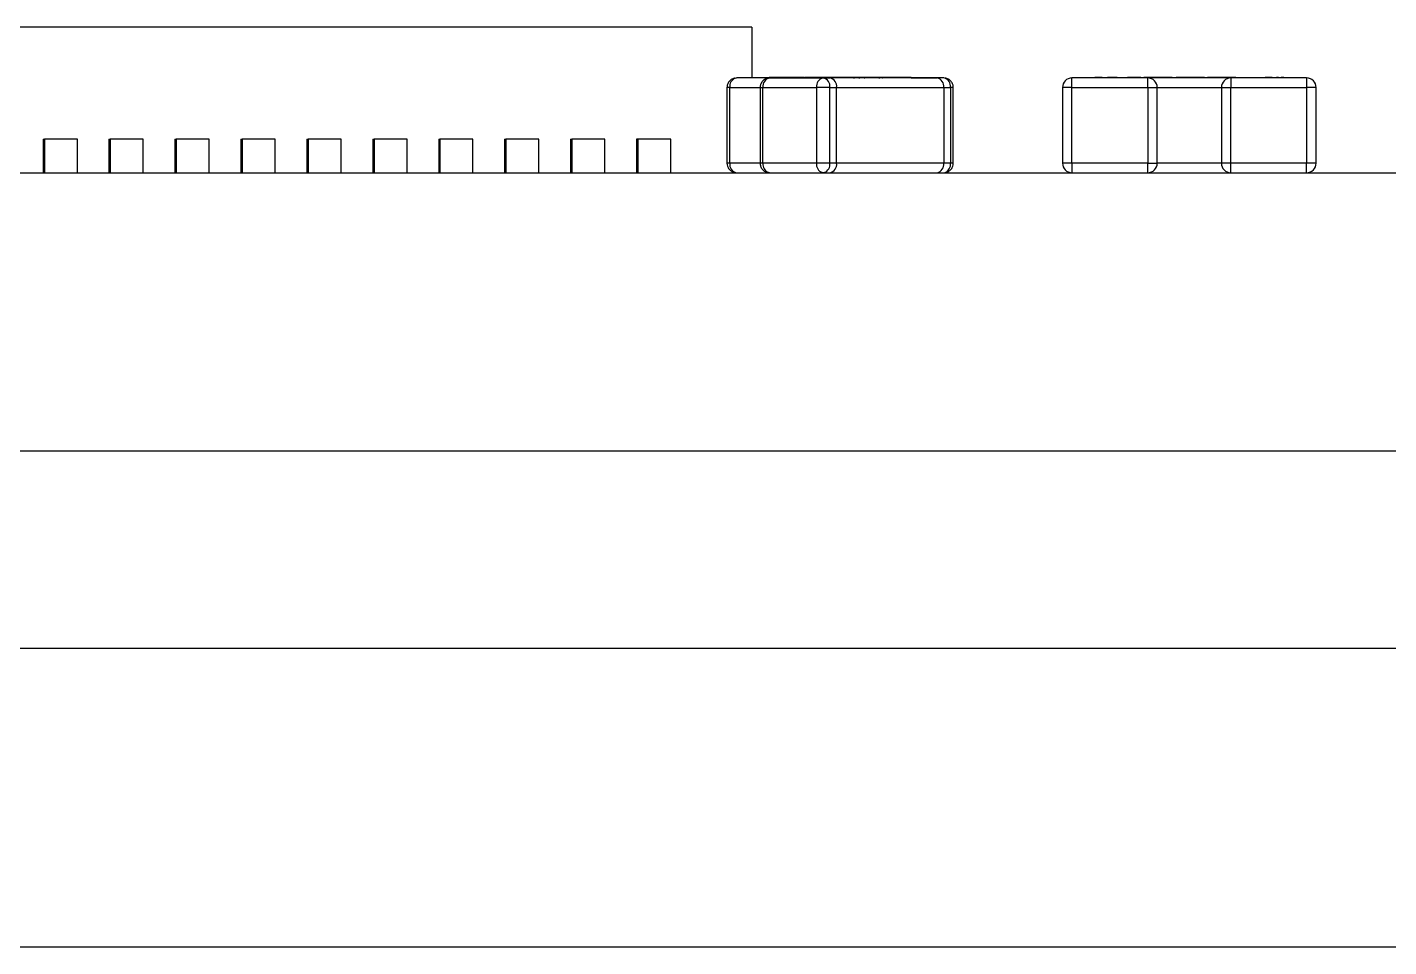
# Model space of a CAD drawing. Header units: millimetres. Extents: x 10 to 419, y 5 to 292.
# Drawn here: x 316.39 to 323.69, y 237.46 to 242.39 of the extents above; entities that cross this region are included whole.
import ezdxf

# ---------------------------------------------------------------- set-up
doc = ezdxf.new("R2010")
doc.units = ezdxf.units.MM

msp = doc.modelspace()

# ---------------------------------------------------------------- linework, layer by layer
at = {"color": 7, "linetype": 'Continuous', "lineweight": 25}
for p, q in [((320.2763, 242.3901), (315.3265, 242.3901)), ((320.2763, 242.3901), (320.2763, 242.1181)), ((320.1869, 242.1172), (320.1935, 242.1181)), ((320.4073, 242.1181), (320.1935, 242.1181)), ((320.3694, 242.1181), (320.3694, 242.1206)), ((320.3787, 242.1206), (320.3694, 242.1206)), ((320.6587, 242.1181), (320.3713, 242.1181)), ((320.3713, 242.1181), (320.4073, 242.1181)), ((320.3787, 242.1181), (320.3787, 242.1206)), ((320.4037, 242.1181), (320.4037, 242.1206)), ((320.4065, 242.1181), (320.4065, 242.1206)), ((320.4412, 242.1206), (320.4065, 242.1206)), ((320.4073, 242.1181), (320.6946, 242.1181)), ((320.6145, 242.1181), (320.4073, 242.1181)), ((320.441, 242.1206), (320.4414, 242.1206)), ((320.4414, 242.1206), (320.4414, 242.1181)), ((320.4492, 242.1206), (320.4414, 242.1206)), ((320.455, 242.1181), (320.455, 242.1206)), ((320.5236, 242.1206), (320.5259, 242.1206)), ((320.5388, 242.1206), (320.5278, 242.1206)), ((320.5369, 242.1181), (320.5369, 242.1206)), ((320.5597, 242.1181), (320.5597, 242.1206)), ((320.5706, 242.1206), (320.5842, 242.1206)), ((320.6319, 242.1206), (320.6109, 242.1206)), ((320.6109, 242.1181), (320.6109, 242.1206)), ((320.6145, 242.1206), (320.6155, 242.1206)), ((320.6159, 242.1181), (320.615, 242.1181)), ((320.6164, 242.1206), (320.6223, 242.1206)), ((320.6519, 242.1206), (320.6316, 242.1206)), ((320.6319, 242.1181), (320.6319, 242.1206)), ((320.6946, 242.1181), (320.6587, 242.1181)), ((320.678, 242.1206), (320.6983, 242.1206)), ((321.2694, 242.1181), (320.6946, 242.1181)), ((320.6981, 242.1206), (320.719, 242.1206)), ((320.7434, 242.1181), (320.7154, 242.1181)), ((320.7564, 242.1181), (320.7263, 242.1181)), ((320.7281, 242.1181), (320.7281, 242.1206)), ((320.7564, 242.1206), (320.7434, 242.1206)), ((320.7434, 242.1206), (320.753, 242.1206)), ((320.753, 242.1206), (320.8272, 242.1206)), ((320.7734, 242.1206), (320.7564, 242.1206)), ((320.7564, 242.1181), (320.7564, 242.1206)), ((320.7734, 242.1181), (320.7564, 242.1181)), ((320.7608, 242.1206), (320.8068, 242.1206)), ((320.7787, 242.1206), (320.7608, 242.1206)), ((320.7734, 242.1181), (320.7734, 242.1206)), ((320.8272, 242.1206), (320.7734, 242.1206)), ((320.8272, 242.1181), (320.7734, 242.1181)), ((320.8068, 242.1206), (320.7787, 242.1206)), ((320.8201, 242.1206), (320.8201, 242.1181)), ((320.8555, 242.1181), (320.8201, 242.1181)), ((320.8207, 242.1206), (320.8272, 242.1206)), ((320.8207, 242.1181), (320.8272, 242.1181)), ((320.8244, 242.1181), (320.8244, 242.1206)), ((320.8272, 242.1206), (320.8346, 242.1206)), ((320.8346, 242.1181), (320.8272, 242.1181)), ((320.8476, 242.1206), (320.855, 242.1206)), ((320.8754, 242.1206), (320.8476, 242.1206)), ((320.8476, 242.1181), (320.8476, 242.1206)), ((320.8754, 242.1181), (320.8476, 242.1181)), ((320.8504, 242.1206), (320.8542, 242.1206)), ((320.8729, 242.1181), (320.852, 242.1181)), ((320.8569, 242.1181), (320.856, 242.1181)), ((320.8754, 242.1181), (320.8754, 242.1206)), ((320.8782, 242.1206), (320.882, 242.1206)), ((320.8782, 242.1181), (320.882, 242.1181)), ((320.8929, 242.1206), (320.8819, 242.1206)), ((320.8824, 242.1181), (320.8824, 242.1206)), ((320.919, 242.1206), (320.9393, 242.1206)), ((320.9391, 242.1206), (320.96, 242.1206)), ((320.982, 242.1181), (320.9564, 242.1181)), ((320.9564, 242.1181), (320.9619, 242.1181)), ((320.9691, 242.1181), (320.9691, 242.1206)), ((320.9752, 242.1181), (320.977, 242.1181)), ((321.2694, 242.1181), (320.982, 242.1181)), ((321.0385, 242.1206), (321.0163, 242.1206)), ((321.0163, 242.1181), (321.0163, 242.1206)), ((321.0385, 242.1181), (321.0163, 242.1181)), ((321.1294, 242.1206), (321.0385, 242.1206)), ((321.0385, 242.1181), (321.0385, 242.1206)), ((321.1294, 242.1181), (321.0385, 242.1181)), ((321.0497, 242.1206), (321.0923, 242.1206)), ((321.0579, 242.1181), (321.0574, 242.1181)), ((321.0923, 242.1206), (321.0924, 242.1206)), ((321.0923, 242.1181), (321.0924, 242.1181)), ((321.0928, 242.1206), (321.0951, 242.1206)), ((321.1201, 242.1206), (321.1294, 242.1206)), ((321.1294, 242.1181), (321.1294, 242.1206)), ((321.1294, 242.1181), (321.2694, 242.1181)), ((321.3053, 242.1181), (321.2694, 242.1181)), ((321.9924, 242.0673), (321.9924, 242.1181)), ((322.3988, 242.1181), (321.9924, 242.1181)), ((322.1117, 242.1181), (322.1117, 242.1206)), ((322.1143, 242.1181), (322.1143, 242.1206)), ((322.1274, 242.1206), (322.1143, 242.1206)), ((322.1304, 242.1206), (322.1221, 242.1206)), ((322.1274, 242.1181), (322.1274, 242.1206)), ((322.1536, 242.1206), (322.1432, 242.1206)), ((322.1484, 242.1181), (322.1484, 242.1206)), ((322.186, 242.1206), (322.1825, 242.1206)), ((322.191, 242.1206), (322.186, 242.1206)), ((322.1882, 242.1206), (322.1882, 242.1181)), ((322.2156, 242.1206), (322.2084, 242.1206)), ((322.2274, 242.1206), (322.2169, 242.1206)), ((322.2354, 242.1181), (322.2354, 242.1206)), ((322.3003, 242.1206), (322.29, 242.1206)), ((322.3004, 242.1206), (322.29, 242.1206)), ((322.29, 242.1206), (322.3001, 242.1206)), ((322.29, 242.1206), (322.2999, 242.1206)), ((322.29, 242.1181), (322.29, 242.1206)), ((322.3003, 242.1181), (322.3003, 242.1206)), ((322.3618, 242.1181), (322.3618, 242.1206)), ((322.3775, 242.1181), (322.3775, 242.1206)), ((322.8445, 242.1181), (322.3988, 242.1181)), ((322.3988, 242.0673), (322.3988, 242.1181)), ((322.4824, 242.1206), (322.4064, 242.1206)), ((322.4064, 242.1206), (322.4734, 242.1206)), ((322.4064, 242.1181), (322.4064, 242.1206)), ((322.4824, 242.1181), (322.4064, 242.1181)), ((322.6083, 242.1181), (322.4064, 242.1181)), ((322.4427, 242.1206), (322.4824, 242.1206)), ((322.4536, 242.1181), (322.4536, 242.1206)), ((322.5113, 242.1206), (322.4719, 242.1206)), ((322.4719, 242.1206), (322.4824, 242.1206)), ((322.4719, 242.1181), (322.4719, 242.1206)), ((322.5113, 242.1181), (322.4719, 242.1181)), ((322.4734, 242.1206), (322.5113, 242.1206)), ((322.5113, 242.1181), (322.5113, 242.1206)), ((322.5296, 242.1181), (322.5296, 242.1206)), ((322.5506, 242.1181), (322.5506, 242.1206)), ((322.5689, 242.1181), (322.5689, 242.1206)), ((322.5794, 242.1206), (322.5689, 242.1206)), ((322.5689, 242.1181), (322.5689, 242.1206)), ((322.5689, 242.1206), (322.5689, 242.1206)), ((322.5794, 242.1181), (322.5794, 242.1206)), ((322.6412, 242.1181), (322.6412, 242.1206)), ((322.838, 242.1181), (322.6738, 242.1181)), ((322.7027, 242.1181), (322.7027, 242.1206)), ((322.7184, 242.1181), (322.7184, 242.1206)), ((322.742, 242.1181), (322.742, 242.1206)), ((322.8705, 242.1206), (322.742, 242.1206)), ((322.8445, 242.1181), (322.742, 242.1181)), ((322.7866, 242.1206), (322.8469, 242.1206)), ((322.8445, 242.1181), (322.8445, 242.0673)), ((323.2509, 242.1181), (322.8445, 242.1181)), ((322.8705, 242.1181), (322.8705, 242.1206)), ((322.9533, 242.1206), (322.9533, 242.1181)), ((323.0277, 242.1181), (323.0277, 242.1206)), ((323.0573, 242.1206), (323.0277, 242.1206)), ((323.0573, 242.1181), (323.0573, 242.1206)), ((323.0656, 242.1206), (323.0573, 242.1206)), ((323.1001, 242.1206), (323.0897, 242.1206)), ((323.1316, 242.1181), (323.1316, 242.1206)), ((323.2509, 242.1181), (323.2509, 242.0673)), ((320.1427, 242.0673), (320.1427, 241.6609)), ((320.1576, 241.6609), (320.1576, 242.0673)), ((320.3205, 242.0673), (320.3205, 241.6609)), ((320.3354, 242.0673), (320.6228, 242.0673)), ((320.3354, 241.6609), (320.3354, 242.0673)), ((320.6946, 242.0673), (320.6228, 242.0673)), ((320.6228, 242.0673), (320.6228, 241.6609)), ((320.6946, 241.6609), (320.6946, 242.0673)), ((320.6946, 242.0673), (320.7305, 242.0673)), ((320.7305, 241.6609), (320.7305, 242.0673)), ((320.7305, 242.0673), (321.3053, 242.0673)), ((321.3053, 242.0673), (321.3053, 241.6609)), ((321.3053, 242.0673), (321.3412, 242.0673)), ((321.3412, 242.0673), (321.3412, 241.6609)), ((321.3561, 241.6609), (321.3561, 242.0673)), ((321.9924, 242.0673), (321.9416, 242.0673)), ((321.9416, 242.0673), (321.9416, 241.6609)), ((321.9924, 241.6609), (321.9924, 242.0673)), ((321.9924, 242.0673), (322.3988, 242.0673)), ((322.3988, 242.0673), (322.3988, 241.6609)), ((322.3988, 242.0673), (322.4496, 242.0673)), ((322.4496, 241.6609), (322.4496, 242.0673)), ((322.7937, 242.0673), (322.8445, 242.0673)), ((322.7937, 242.0673), (322.7937, 241.6609)), ((322.8445, 241.6609), (322.8445, 242.0673)), ((322.8445, 242.0673), (323.2509, 242.0673)), ((323.2509, 242.0673), (323.2509, 241.6609)), ((323.3017, 242.0673), (323.2509, 242.0673)), ((323.3017, 241.6609), (323.3017, 242.0673)), ((316.4756, 241.7901), (316.4756, 241.6101)), ((316.4756, 241.7901), (316.4826, 241.7901)), ((316.6594, 241.7901), (316.4826, 241.7901)), ((316.4826, 241.7901), (316.4826, 241.6101)), ((316.6594, 241.6101), (316.6594, 241.7901)), ((316.8291, 241.7901), (316.8291, 241.6101)), ((316.8291, 241.7901), (316.8362, 241.7901)), ((317.013, 241.7901), (316.8362, 241.7901)), ((316.8362, 241.7901), (316.8362, 241.6101)), ((317.013, 241.6101), (317.013, 241.7901)), ((317.1827, 241.7901), (317.1827, 241.6101)), ((317.1827, 241.7901), (317.1897, 241.7901)), ((317.1897, 241.7901), (317.1897, 241.6101)), ((317.3665, 241.7901), (317.1897, 241.7901)), ((317.3665, 241.6101), (317.3665, 241.7901)), ((317.5362, 241.7901), (317.5362, 241.6101)), ((317.5362, 241.7901), (317.5433, 241.7901)), ((317.5433, 241.7901), (317.5433, 241.6101)), ((317.7201, 241.7901), (317.5433, 241.7901)), ((317.7201, 241.6101), (317.7201, 241.7901)), ((317.8898, 241.7901), (317.8898, 241.6101)), ((317.8898, 241.7901), (317.8968, 241.7901)), ((318.0736, 241.7901), (317.8968, 241.7901)), ((317.8968, 241.7901), (317.8968, 241.6101)), ((318.0736, 241.6101), (318.0736, 241.7901)), ((318.2433, 241.7901), (318.2433, 241.6101)), ((318.2433, 241.7901), (318.2504, 241.7901)), ((318.4272, 241.7901), (318.2504, 241.7901)), ((318.2504, 241.7901), (318.2504, 241.6101)), ((318.4272, 241.6101), (318.4272, 241.7901)), ((318.5969, 241.7901), (318.5969, 241.6101)), ((318.5969, 241.7901), (318.6039, 241.7901)), ((318.7807, 241.7901), (318.6039, 241.7901)), ((318.6039, 241.7901), (318.6039, 241.6101)), ((318.7807, 241.6101), (318.7807, 241.7901)), ((318.9504, 241.7901), (318.9504, 241.6101)), ((318.9504, 241.7901), (318.9575, 241.7901)), ((319.1343, 241.7901), (318.9575, 241.7901)), ((318.9575, 241.7901), (318.9575, 241.6101)), ((319.1343, 241.6101), (319.1343, 241.7901)), ((319.304, 241.7901), (319.304, 241.6101)), ((319.304, 241.7901), (319.3111, 241.7901)), ((319.4878, 241.7901), (319.3111, 241.7901)), ((319.3111, 241.7901), (319.3111, 241.6101)), ((319.4878, 241.6101), (319.4878, 241.7901)), ((319.6575, 241.7901), (319.6575, 241.6101)), ((319.6646, 241.7901), (319.6575, 241.7901)), ((319.6646, 241.7901), (319.6646, 241.6101)), ((319.8414, 241.7901), (319.6646, 241.7901)), ((319.8414, 241.6101), (319.8414, 241.7901)), ((320.6228, 241.6609), (320.3354, 241.6609)), ((320.6946, 241.6609), (320.6228, 241.6609)), ((320.7305, 241.6609), (320.6946, 241.6609)), ((321.3053, 241.6609), (320.7305, 241.6609)), ((321.3412, 241.6609), (321.3053, 241.6609)), ((321.9924, 241.6609), (321.9416, 241.6609)), ((321.9924, 241.6609), (321.9924, 241.6101)), ((322.3988, 241.6609), (321.9924, 241.6609)), ((322.3988, 241.6101), (322.3988, 241.6609)), ((322.3988, 241.6609), (322.4496, 241.6609)), ((322.8445, 241.6609), (322.7937, 241.6609)), ((322.8445, 241.6101), (322.8445, 241.6609)), ((323.2509, 241.6609), (322.8445, 241.6609)), ((323.2509, 241.6101), (323.2509, 241.6609)), ((323.3017, 241.6609), (323.2509, 241.6609)), ((289.2419, 241.6101), (341.2079, 241.6101)), ((320.3713, 241.6101), (320.3647, 241.6109)), ((320.6522, 241.6109), (320.6652, 241.6109)), ((320.6587, 241.6101), (320.6523, 241.6109)), ((320.6651, 241.6109), (320.6587, 241.6101)), ((321.3053, 241.6101), (321.312, 241.611)), ((289.2419, 240.1186), (341.2079, 240.1186)), ((268.5762, 239.0601), (368.5762, 239.0601)), ((268.5762, 237.4601), (368.5762, 237.4601))]:
    msp.add_line(p, q, dxfattribs=at)
at = {"color": 8, "linetype": 'Continuous', "lineweight": 25}
for p, q in [((320.1576, 242.0673), (320.1427, 242.0673)), ((320.1576, 242.0673), (320.3205, 242.0673)), ((320.3205, 242.0673), (320.3354, 242.0673)), ((321.3561, 242.0673), (321.3412, 242.0673)), ((322.4496, 242.0673), (322.7937, 242.0673)), ((320.1576, 241.6609), (320.1427, 241.6609)), ((320.3205, 241.6609), (320.1576, 241.6609)), ((320.3354, 241.6609), (320.3205, 241.6609)), ((321.3561, 241.6609), (321.3412, 241.6609)), ((322.7937, 241.6609), (322.4496, 241.6609))]:
    msp.add_line(p, q, dxfattribs=at)
for centre, radius, start, end in [((320.2054, 242.0728), 0.0481, 112.57325, 186.6034), ((320.3832, 241.6553), 0.0481, 173.39799, 247.41607), ((320.6705, 241.6553), 0.048, 173.35086, 247.77928), ((320.6469, 241.6553), 0.048, 292.27248, 6.64242), ((321.2934, 241.6553), 0.0481, 292.74669, 6.5809)]:
    msp.add_arc(centre, radius, start, end, dxfattribs=at)
at = {"color": 7, "linetype": 'Continuous', "lineweight": 25}
for centre, radius, start, end in [((320.3803, 242.0736), 0.0453, 101.42175, 188.04946), ((320.6677, 242.0736), 0.0453, 101.42175, 188.04946), ((320.6497, 242.0736), 0.0453, 351.95053, 78.57824), ((320.6856, 242.0736), 0.0453, 351.95053, 78.57824), ((321.2604, 242.0736), 0.0453, 351.95053, 78.57824), ((321.2963, 242.0736), 0.0453, 351.95053, 78.57824), ((321.9924, 242.0673), 0.0508, 90, 180), ((321.9924, 242.0673), 0.0508, 90, 180), ((322.3988, 242.0673), 0.0508, 0, 90), ((322.8445, 242.0673), 0.0508, 90, 180), ((322.8445, 242.0673), 0.0508, 90, 180), ((323.2509, 242.0673), 0.0508, 360, 90), ((320.2025, 241.6545), 0.0453, 171.95054, 258.57825), ((320.6856, 241.6545), 0.0453, 281.42175, 8.04947), ((321.2604, 241.6545), 0.0453, 281.42175, 8.04947), ((321.9924, 241.6609), 0.0508, 180, 270), ((321.9924, 241.6609), 0.0508, 180, 270), ((322.3988, 241.6609), 0.0508, 270, 0), ((322.8445, 241.6609), 0.0508, 180, 268.69943), ((322.8445, 241.6609), 0.0508, 180, 268.69943), ((323.2509, 241.6609), 0.0508, 270, 360)]:
    msp.add_arc(centre, radius, start, end, dxfattribs=at)
for points, knots in [([(320.187, 242.1172), (320.1808, 242.1159), (320.1715, 242.114), (320.1609, 242.1066), (320.1541, 242.0996), (320.1488, 242.0916), (320.1452, 242.0831), (320.1431, 242.0749), (320.1428, 242.0697), (320.1427, 242.0673)], [0, 0, 0, 0, 0.260132, 0.394635, 0.528282, 0.658157, 0.781473, 0.895936, 1, 1, 1, 1]), ([(320.3648, 242.1172), (320.3585, 242.1157), (320.3459, 242.1126), (320.3313, 242.0995), (320.3221, 242.0834), (320.321, 242.0724), (320.3205, 242.0673)], [0, 0, 0, 0, 0.260919, 0.527275, 0.779582, 1, 1, 1, 1]), ([(320.4037, 242.1206), (320.4018, 242.1206), (320.3989, 242.1206), (320.394, 242.1206), (320.3868, 242.1206), (320.3823, 242.1206), (320.3787, 242.1206)], [0, 0, 0, 0, 0.249198, 0.374789, 0.500587, 1, 1, 1, 1]), ([(320.4064, 242.1206), (320.4064, 242.1206), (320.4064, 242.1206), (320.4046, 242.1206), (320.4037, 242.1206)], [0, 0, 0, 0, 0.496897, 1, 1, 1, 1]), ([(320.455, 242.1206), (320.4509, 242.1206), (320.4441, 242.1206), (320.4412, 242.1206), (320.4411, 242.1206), (320.4411, 242.1206)], [0, 0, 0, 0, 0.4774285, 0.7872428, 1, 1, 1, 1]), ([(320.5369, 242.1206), (320.5303, 242.1206), (320.5172, 242.1206), (320.493, 242.1206), (320.4708, 242.1206), (320.4603, 242.1206), (320.455, 242.1206)], [0, 0, 0, 0, 0.280289, 0.559837, 0.779945, 1, 1, 1, 1]), ([(320.4825, 242.1206), (320.4808, 242.1206), (320.4779, 242.1206), (320.4745, 242.1206), (320.4718, 242.1206), (320.4713, 242.1206), (320.4711, 242.1206)], [0, 0, 0, 0, 0.3639637, 0.5994689, 0.8349715, 1, 1, 1, 1]), ([(320.5217, 242.1206), (320.5176, 242.1206), (320.5116, 242.1206), (320.5144, 242.1206), (320.5152, 242.1206)], [0, 0, 0, 0, 0.69825, 1, 1, 1, 1]), ([(320.5236, 242.1206), (320.5228, 242.1206), (320.5216, 242.1206), (320.5217, 242.1206), (320.5217, 242.1206)], [0, 0, 0, 0, 0.625406, 1, 1, 1, 1]), ([(320.5278, 242.1206), (320.5275, 242.1206), (320.527, 242.1206), (320.5247, 242.1206), (320.5236, 242.1206)], [0, 0, 0, 0, 0.559298, 1, 1, 1, 1]), ([(320.5559, 242.1206), (320.5563, 242.1206), (320.5574, 242.1206), (320.545, 242.1206), (320.5369, 242.1206)], [0, 0, 0, 0, 0.344454, 1, 1, 1, 1]), ([(320.55, 242.1206), (320.5534, 242.1206), (320.5594, 242.1206), (320.5672, 242.1206), (320.5706, 242.1206)], [0, 0, 0, 0, 0.559767, 1, 1, 1, 1]), ([(320.587, 242.1206), (320.5841, 242.1206), (320.5738, 242.1206), (320.5656, 242.1206), (320.5597, 242.1206)], [0, 0, 0, 0, 0.274525, 1, 1, 1, 1]), ([(320.6109, 242.1206), (320.6047, 242.1206), (320.5921, 242.1206), (320.5841, 242.1206), (320.5864, 242.1206), (320.5966, 242.1206), (320.6017, 242.1206)], [0, 0, 0, 0, 0.280233, 0.56078, 0.780163, 1, 1, 1, 1]), ([(320.6109, 242.1181), (320.6048, 242.1181), (320.5926, 242.1181), (320.5839, 242.1181), (320.5865, 242.1181), (320.5873, 242.1181)], [0, 0, 0, 0, 0.410595, 0.821652, 1, 1, 1, 1]), ([(320.6017, 242.1206), (320.6098, 242.1206), (320.6261, 242.1206), (320.6555, 242.1206), (320.6799, 242.1206), (320.692, 242.1206), (320.6981, 242.1206)], [0, 0, 0, 0, 0.278653, 0.558132, 0.779122, 1, 1, 1, 1]), ([(320.6316, 242.1206), (320.6268, 242.1206), (320.6181, 242.1206), (320.6156, 242.1206), (320.6145, 242.1206)], [0, 0, 0, 0, 0.559873, 1, 1, 1, 1]), ([(320.6223, 242.1206), (320.6256, 242.1206), (320.6316, 242.1206), (320.6394, 242.1206), (320.6428, 242.1206)], [0, 0, 0, 0, 0.559719, 1, 1, 1, 1]), ([(320.7281, 242.1206), (320.72, 242.1206), (320.7038, 242.1206), (320.6743, 242.1206), (320.65, 242.1206), (320.6379, 242.1206), (320.6319, 242.1206)], [0, 0, 0, 0, 0.278665, 0.558122, 0.779114, 1, 1, 1, 1]), ([(320.7281, 242.1181), (320.72, 242.1181), (320.7038, 242.1181), (320.6743, 242.1181), (320.65, 242.1181), (320.6379, 242.1181), (320.6319, 242.1181)], [0, 0, 0, 0, 0.278665, 0.558122, 0.779114, 1, 1, 1, 1]), ([(320.6428, 242.1206), (320.6502, 242.1206), (320.6634, 242.1206), (320.6735, 242.1206), (320.678, 242.1206)], [0, 0, 0, 0, 0.5592349, 1, 1, 1, 1]), ([(320.6872, 242.1206), (320.6798, 242.1206), (320.6665, 242.1206), (320.6564, 242.1206), (320.6519, 242.1206)], [0, 0, 0, 0, 0.559159, 1, 1, 1, 1]), ([(320.7077, 242.1206), (320.7044, 242.1206), (320.6984, 242.1206), (320.6906, 242.1206), (320.6872, 242.1206)], [0, 0, 0, 0, 0.5597673, 1, 1, 1, 1]), ([(320.6983, 242.1206), (320.7031, 242.1206), (320.7118, 242.1206), (320.7143, 242.1206), (320.7154, 242.1206)], [0, 0, 0, 0, 0.559888, 1, 1, 1, 1]), ([(320.7145, 242.1206), (320.7143, 242.1206), (320.714, 242.1206), (320.7101, 242.1206), (320.7077, 242.1206)], [0, 0, 0, 0, 0.378433, 1, 1, 1, 1]), ([(320.719, 242.1206), (320.7253, 242.1206), (320.7378, 242.1206), (320.7458, 242.1206), (320.7434, 242.1206), (320.7332, 242.1206), (320.7281, 242.1206)], [0, 0, 0, 0, 0.280233, 0.560818, 0.780182, 1, 1, 1, 1]), ([(320.7426, 242.1181), (320.7424, 242.1181), (320.7416, 242.1181), (320.7336, 242.1181), (320.7281, 242.1181)], [0, 0, 0, 0, 0.30859, 1, 1, 1, 1]), ([(320.8244, 242.1206), (320.8227, 242.1206), (320.8201, 242.1206), (320.8205, 242.1206), (320.8207, 242.1206)], [0, 0, 0, 0, 0.644884, 1, 1, 1, 1]), ([(320.8244, 242.1181), (320.8227, 242.1181), (320.8201, 242.1181), (320.8205, 242.1181), (320.8207, 242.1181)], [0, 0, 0, 0, 0.644884, 1, 1, 1, 1]), ([(320.8476, 242.1206), (320.8458, 242.1206), (320.8421, 242.1206), (320.8355, 242.1206), (320.8289, 242.1206), (320.8259, 242.1206), (320.8244, 242.1206)], [0, 0, 0, 0, 0.280947, 0.560058, 0.77987, 1, 1, 1, 1]), ([(320.8476, 242.1181), (320.8458, 242.1181), (320.8421, 242.1181), (320.8355, 242.1181), (320.8289, 242.1181), (320.8259, 242.1181), (320.8244, 242.1181)], [0, 0, 0, 0, 0.280947, 0.560058, 0.77987, 1, 1, 1, 1]), ([(320.8272, 242.1206), (320.829, 242.1206), (320.8326, 242.1206), (320.8393, 242.1206), (320.8458, 242.1206), (320.8488, 242.1206), (320.8504, 242.1206)], [0, 0, 0, 0, 0.280975, 0.560088, 0.779862, 1, 1, 1, 1]), ([(320.852, 242.1181), (320.8455, 242.1181), (320.8331, 242.1181), (320.8292, 242.1181), (320.8274, 242.1181)], [0, 0, 0, 0, 0.523279, 1, 1, 1, 1]), ([(320.8541, 242.1206), (320.8541, 242.1206), (320.8544, 242.1206), (320.8506, 242.1206), (320.8476, 242.1206)], [0, 0, 0, 0, 0.2148831, 1, 1, 1, 1]), ([(320.8504, 242.1181), (320.8519, 242.1181), (320.855, 242.1181), (320.8546, 242.1181), (320.8503, 242.1181), (320.8476, 242.1181)], [0, 0, 0, 0, 0.280064, 0.559335, 1, 1, 1, 1]), ([(320.855, 242.1206), (320.8568, 242.1206), (320.8604, 242.1206), (320.8671, 242.1206), (320.8736, 242.1206), (320.8767, 242.1206), (320.8782, 242.1206)], [0, 0, 0, 0, 0.280975, 0.560088, 0.779862, 1, 1, 1, 1]), ([(320.9691, 242.1181), (320.961, 242.1181), (320.9448, 242.1181), (320.9153, 242.1181), (320.891, 242.1181), (320.8789, 242.1181), (320.8729, 242.1181)], [0, 0, 0, 0, 0.278665, 0.558122, 0.779114, 1, 1, 1, 1]), ([(320.8819, 242.1206), (320.882, 242.1206), (320.8822, 242.1206), (320.8784, 242.1206), (320.8754, 242.1206)], [0, 0, 0, 0, 0.214883, 1, 1, 1, 1]), ([(320.8754, 242.1206), (320.883, 242.1206), (320.8986, 242.1206), (320.921, 242.1206), (320.9331, 242.1206), (320.9391, 242.1206)], [0, 0, 0, 0, 0.325493, 0.662833, 1, 1, 1, 1]), ([(320.8819, 242.1181), (320.882, 242.1181), (320.8822, 242.1181), (320.8784, 242.1181), (320.8754, 242.1181)], [0, 0, 0, 0, 0.214883, 1, 1, 1, 1]), ([(320.9691, 242.1206), (320.961, 242.1206), (320.9448, 242.1206), (320.9154, 242.1206), (320.8946, 242.1206), (320.8854, 242.1206), (320.8824, 242.1206)], [0, 0, 0, 0, 0.3138339, 0.628561, 0.8774433, 1, 1, 1, 1]), ([(320.8838, 242.1206), (320.8912, 242.1206), (320.9045, 242.1206), (320.9146, 242.1206), (320.919, 242.1206)], [0, 0, 0, 0, 0.559235, 1, 1, 1, 1]), ([(320.9282, 242.1206), (320.9208, 242.1206), (320.9075, 242.1206), (320.8974, 242.1206), (320.8929, 242.1206)], [0, 0, 0, 0, 0.559159, 1, 1, 1, 1]), ([(320.9488, 242.1206), (320.9454, 242.1206), (320.9394, 242.1206), (320.9317, 242.1206), (320.9282, 242.1206)], [0, 0, 0, 0, 0.559767, 1, 1, 1, 1]), ([(320.9393, 242.1206), (320.9442, 242.1206), (320.9528, 242.1206), (320.9553, 242.1206), (320.9564, 242.1206)], [0, 0, 0, 0, 0.559888, 1, 1, 1, 1]), ([(320.9555, 242.1206), (320.9553, 242.1206), (320.955, 242.1206), (320.9512, 242.1206), (320.9488, 242.1206)], [0, 0, 0, 0, 0.378433, 1, 1, 1, 1]), ([(320.9729, 242.1181), (320.9713, 242.1181), (320.9679, 242.1181), (320.962, 242.1181), (320.9577, 242.1181), (320.956, 242.1181), (320.9556, 242.1181)], [0, 0, 0, 0, 0.334413, 0.669193, 0.932959, 1, 1, 1, 1]), ([(320.96, 242.1206), (320.9663, 242.1206), (320.9788, 242.1206), (320.9868, 242.1206), (320.9844, 242.1206), (320.9742, 242.1206), (320.9691, 242.1206)], [0, 0, 0, 0, 0.2802329, 0.5608177, 0.7801821, 1, 1, 1, 1]), ([(320.9836, 242.1181), (320.9834, 242.1181), (320.9826, 242.1181), (320.9746, 242.1181), (320.9691, 242.1181)], [0, 0, 0, 0, 0.30859, 1, 1, 1, 1]), ([(320.9822, 242.1181), (320.9789, 242.1181), (320.9729, 242.1181), (320.9716, 242.1181), (320.971, 242.1181)], [0, 0, 0, 0, 0.559769, 1, 1, 1, 1]), ([(320.9771, 242.1181), (320.9772, 242.1181), (320.9773, 242.1181), (320.9757, 242.1181), (320.9739, 242.1181), (320.9729, 242.1181)], [0, 0, 0, 0, 0.2013852, 0.6002451, 1, 1, 1, 1]), ([(320.9791, 242.1206), (320.9803, 242.1206), (320.9883, 242.1206), (321.006, 242.1206), (321.028, 242.1206), (321.0385, 242.1206), (321.0438, 242.1206)], [0, 0, 0, 0, 0.062789, 0.426818, 0.713443, 1, 1, 1, 1]), ([(321.0223, 242.1206), (321.0187, 242.1206), (321.0116, 242.1206), (320.9958, 242.1206), (320.9873, 242.1206), (320.9822, 242.1206)], [0, 0, 0, 0, 0.278618, 0.559765, 1, 1, 1, 1]), ([(321.0223, 242.1181), (321.0187, 242.1181), (321.0116, 242.1181), (320.9958, 242.1181), (320.9873, 242.1181), (320.9822, 242.1181)], [0, 0, 0, 0, 0.2786179, 0.5597653, 1, 1, 1, 1]), ([(321.0163, 242.1206), (321.018, 242.1206), (321.0209, 242.1206), (321.0243, 242.1206), (321.027, 242.1206), (321.0275, 242.1206), (321.0277, 242.1206)], [0, 0, 0, 0, 0.363964, 0.599469, 0.834972, 1, 1, 1, 1]), ([(321.0281, 242.1206), (321.0279, 242.1206), (321.0275, 242.1206), (321.0239, 242.1206), (321.0223, 242.1206)], [0, 0, 0, 0, 0.560979, 1, 1, 1, 1]), ([(321.0281, 242.1181), (321.0279, 242.1181), (321.0275, 242.1181), (321.0239, 242.1181), (321.0223, 242.1181)], [0, 0, 0, 0, 0.560979, 1, 1, 1, 1]), ([(321.0438, 242.1206), (321.048, 242.1206), (321.055, 242.1206), (321.0567, 242.1206), (321.0574, 242.1206)], [0, 0, 0, 0, 0.606457, 1, 1, 1, 1]), ([(321.0574, 242.1206), (321.0561, 242.1206), (321.0539, 242.1206), (321.051, 242.1206), (321.0497, 242.1206)], [0, 0, 0, 0, 0.5599819, 1, 1, 1, 1]), ([(321.0574, 242.1181), (321.0561, 242.1181), (321.0539, 242.1181), (321.051, 242.1181), (321.0497, 242.1181)], [0, 0, 0, 0, 0.559982, 1, 1, 1, 1]), ([(321.0577, 242.1206), (321.0578, 242.1206), (321.0581, 242.1206), (321.0577, 242.1206), (321.0574, 242.1206)], [0, 0, 0, 0, 0.239659, 1, 1, 1, 1]), ([(321.0951, 242.1206), (321.097, 242.1206), (321.0999, 242.1206), (321.1048, 242.1206), (321.112, 242.1206), (321.1165, 242.1206), (321.1201, 242.1206)], [0, 0, 0, 0, 0.249198, 0.374789, 0.500587, 1, 1, 1, 1]), ([(321.3561, 242.0673), (321.356, 242.0697), (321.3557, 242.0749), (321.3536, 242.0831), (321.35, 242.0916), (321.3447, 242.0996), (321.3379, 242.1066), (321.3273, 242.114), (321.318, 242.1159), (321.3118, 242.1172)], [0, 0, 0, 0, 0.104064, 0.218527, 0.341843, 0.471718, 0.605365, 0.739868, 1, 1, 1, 1]), ([(322.1484, 242.1206), (322.1481, 242.1206), (322.1477, 242.1206), (322.1446, 242.1206), (322.1386, 242.1206), (322.1324, 242.1206), (322.1274, 242.1206)], [0, 0, 0, 0, 0.249198, 0.374789, 0.500587, 1, 1, 1, 1]), ([(322.2354, 242.1206), (322.2289, 242.1206), (322.2182, 242.1206), (322.2056, 242.1206), (322.1966, 242.1206), (322.191, 242.1206), (322.1882, 242.1206)], [0, 0, 0, 0, 0.338889, 0.558801, 0.779364, 1, 1, 1, 1]), ([(322.2999, 242.1206), (322.3102, 242.1206), (322.3308, 242.1206), (322.3486, 242.1206), (322.3599, 242.1206), (322.3612, 242.1206), (322.3618, 242.1206)], [0, 0, 0, 0, 0.2786531, 0.5581323, 0.7791225, 1, 1, 1, 1]), ([(322.3001, 242.1206), (322.3045, 242.1206), (322.3123, 242.1206), (322.3179, 242.1206), (322.3204, 242.1206)], [0, 0, 0, 0, 0.559719, 1, 1, 1, 1]), ([(322.3618, 242.1206), (322.3607, 242.1206), (322.3584, 242.1206), (322.3448, 242.1206), (322.3242, 242.1206), (322.3083, 242.1206), (322.3003, 242.1206)], [0, 0, 0, 0, 0.2802329, 0.5608177, 0.7801821, 1, 1, 1, 1]), ([(322.3209, 242.1206), (322.3176, 242.1206), (322.3119, 242.1206), (322.3039, 242.1206), (322.3004, 242.1206)], [0, 0, 0, 0, 0.55887, 1, 1, 1, 1]), ([(322.3204, 242.1206), (322.3245, 242.1206), (322.3318, 242.1206), (322.3326, 242.1206), (322.333, 242.1206)], [0, 0, 0, 0, 0.559235, 1, 1, 1, 1]), ([(322.333, 242.1206), (322.3325, 242.1206), (322.3315, 242.1206), (322.3241, 242.1206), (322.3209, 242.1206)], [0, 0, 0, 0, 0.559888, 1, 1, 1, 1]), ([(322.4048, 242.1206), (322.3997, 242.1206), (322.389, 242.1206), (322.3796, 242.1206), (322.3782, 242.1206), (322.3775, 242.1206)], [0, 0, 0, 0, 0.310637, 0.655406, 1, 1, 1, 1]), ([(322.4719, 242.1206), (322.4695, 242.1206), (322.4645, 242.1206), (322.458, 242.1206), (322.4542, 242.1206), (322.4538, 242.1206), (322.4536, 242.1206)], [0, 0, 0, 0, 0.280947, 0.560058, 0.77987, 1, 1, 1, 1]), ([(322.4536, 242.1206), (322.4539, 242.1206), (322.4545, 242.1206), (322.4615, 242.1206), (322.468, 242.1206), (322.4719, 242.1206)], [0, 0, 0, 0, 0.280041, 0.559337, 1, 1, 1, 1]), ([(322.4719, 242.1181), (322.4695, 242.1181), (322.4645, 242.1181), (322.458, 242.1181), (322.4542, 242.1181), (322.4538, 242.1181), (322.4536, 242.1181)], [0, 0, 0, 0, 0.280947, 0.560058, 0.77987, 1, 1, 1, 1]), ([(322.5296, 242.1206), (322.5293, 242.1206), (322.5287, 242.1206), (322.5217, 242.1206), (322.5152, 242.1206), (322.5113, 242.1206)], [0, 0, 0, 0, 0.280064, 0.559335, 1, 1, 1, 1]), ([(322.5113, 242.1206), (322.5137, 242.1206), (322.5187, 242.1206), (322.5252, 242.1206), (322.5291, 242.1206), (322.5294, 242.1206), (322.5296, 242.1206)], [0, 0, 0, 0, 0.280975, 0.560088, 0.779862, 1, 1, 1, 1]), ([(322.5296, 242.1206), (322.5293, 242.1206), (322.5287, 242.1206), (322.5217, 242.1206), (322.5152, 242.1206), (322.5113, 242.1206)], [0, 0, 0, 0, 0.280064, 0.559335, 1, 1, 1, 1]), ([(322.5113, 242.1206), (322.5137, 242.1206), (322.5187, 242.1206), (322.5252, 242.1206), (322.5291, 242.1206), (322.5294, 242.1206), (322.5296, 242.1206)], [0, 0, 0, 0, 0.280975, 0.560088, 0.779862, 1, 1, 1, 1]), ([(322.5296, 242.1181), (322.5293, 242.1181), (322.5287, 242.1181), (322.5217, 242.1181), (322.5152, 242.1181), (322.5113, 242.1181)], [0, 0, 0, 0, 0.2800636, 0.5593346, 1, 1, 1, 1]), ([(322.5296, 242.1181), (322.5293, 242.1181), (322.5287, 242.1181), (322.5217, 242.1181), (322.5152, 242.1181), (322.5113, 242.1181)], [0, 0, 0, 0, 0.280064, 0.559335, 1, 1, 1, 1]), ([(322.5689, 242.1206), (322.5665, 242.1206), (322.5615, 242.1206), (322.5551, 242.1206), (322.5512, 242.1206), (322.5508, 242.1206), (322.5506, 242.1206)], [0, 0, 0, 0, 0.2809754, 0.5600884, 0.7798617, 1, 1, 1, 1]), ([(322.6412, 242.1206), (322.6309, 242.1206), (322.6103, 242.1206), (322.5925, 242.1206), (322.5813, 242.1206), (322.5801, 242.1206), (322.5794, 242.1206)], [0, 0, 0, 0, 0.278665, 0.558122, 0.779114, 1, 1, 1, 1]), ([(322.5794, 242.1206), (322.5806, 242.1206), (322.5828, 242.1206), (322.5964, 242.1206), (322.6169, 242.1206), (322.6328, 242.1206), (322.6408, 242.1206)], [0, 0, 0, 0, 0.280233, 0.56078, 0.780163, 1, 1, 1, 1]), ([(322.6412, 242.1181), (322.6309, 242.1181), (322.6103, 242.1181), (322.5925, 242.1181), (322.5813, 242.1181), (322.5801, 242.1181), (322.5794, 242.1181)], [0, 0, 0, 0, 0.278665, 0.558122, 0.779114, 1, 1, 1, 1]), ([(322.6083, 242.1206), (322.6088, 242.1206), (322.6097, 242.1206), (322.6171, 242.1206), (322.6204, 242.1206)], [0, 0, 0, 0, 0.559873, 1, 1, 1, 1]), ([(322.621, 242.1206), (322.6169, 242.1206), (322.6095, 242.1206), (322.6086, 242.1206), (322.6083, 242.1206)], [0, 0, 0, 0, 0.559159, 1, 1, 1, 1]), ([(322.6204, 242.1206), (322.6236, 242.1206), (322.6295, 242.1206), (322.6374, 242.1206), (322.641, 242.1206)], [0, 0, 0, 0, 0.558894, 1, 1, 1, 1]), ([(322.6413, 242.1206), (322.6369, 242.1206), (322.6291, 242.1206), (322.6235, 242.1206), (322.621, 242.1206)], [0, 0, 0, 0, 0.559767, 1, 1, 1, 1]), ([(322.6408, 242.1206), (322.6511, 242.1206), (322.6717, 242.1206), (322.6894, 242.1206), (322.7008, 242.1206), (322.702, 242.1206), (322.7027, 242.1206)], [0, 0, 0, 0, 0.278653, 0.558132, 0.779122, 1, 1, 1, 1]), ([(322.641, 242.1206), (322.6453, 242.1206), (322.6532, 242.1206), (322.6587, 242.1206), (322.6612, 242.1206)], [0, 0, 0, 0, 0.559719, 1, 1, 1, 1]), ([(322.7027, 242.1206), (322.7015, 242.1206), (322.6993, 242.1206), (322.6857, 242.1206), (322.665, 242.1206), (322.6491, 242.1206), (322.6412, 242.1206)], [0, 0, 0, 0, 0.280233, 0.560818, 0.780182, 1, 1, 1, 1]), ([(322.7027, 242.1181), (322.7015, 242.1181), (322.6993, 242.1181), (322.6857, 242.1181), (322.665, 242.1181), (322.6491, 242.1181), (322.6412, 242.1181)], [0, 0, 0, 0, 0.280233, 0.560818, 0.780182, 1, 1, 1, 1]), ([(322.6617, 242.1206), (322.6585, 242.1206), (322.6527, 242.1206), (322.6448, 242.1206), (322.6413, 242.1206)], [0, 0, 0, 0, 0.55887, 1, 1, 1, 1]), ([(322.6612, 242.1206), (322.6653, 242.1206), (322.6726, 242.1206), (322.6735, 242.1206), (322.6738, 242.1206)], [0, 0, 0, 0, 0.559235, 1, 1, 1, 1]), ([(322.6738, 242.1206), (322.6733, 242.1206), (322.6724, 242.1206), (322.665, 242.1206), (322.6617, 242.1206)], [0, 0, 0, 0, 0.559888, 1, 1, 1, 1]), ([(322.7467, 242.1206), (322.7412, 242.1206), (322.7301, 242.1206), (322.7204, 242.1206), (322.7191, 242.1206), (322.7184, 242.1206)], [0, 0, 0, 0, 0.326176, 0.663174, 1, 1, 1, 1]), ([(322.742, 242.1206), (322.7526, 242.1206), (322.7701, 242.1206), (322.7895, 242.1206), (322.7981, 242.1206), (322.8, 242.1206)], [0, 0, 0, 0, 0.545565, 0.898577, 1, 1, 1, 1]), ([(322.7619, 242.1206), (322.7598, 242.1206), (322.7556, 242.1206), (322.7509, 242.1206), (322.7478, 242.1206), (322.7474, 242.1206), (322.7472, 242.1206)], [0, 0, 0, 0, 0.279504, 0.559316, 0.779773, 1, 1, 1, 1]), ([(322.7472, 242.1206), (322.7494, 242.1206), (322.7537, 242.1206), (322.7759, 242.1206), (322.7967, 242.1206), (322.8093, 242.1206)], [0, 0, 0, 0, 0.279813, 0.560624, 1, 1, 1, 1]), ([(322.7619, 242.1181), (322.7598, 242.1181), (322.7556, 242.1181), (322.7509, 242.1181), (322.7478, 242.1181), (322.7474, 242.1181), (322.7472, 242.1181)], [0, 0, 0, 0, 0.279504, 0.559316, 0.779773, 1, 1, 1, 1]), ([(322.7761, 242.1206), (322.7754, 242.1206), (322.7741, 242.1206), (322.7706, 242.1206), (322.7662, 242.1206), (322.7634, 242.1206), (322.7619, 242.1206)], [0, 0, 0, 0, 0.280502, 0.559573, 0.77954, 1, 1, 1, 1]), ([(322.7761, 242.1181), (322.7754, 242.1181), (322.7741, 242.1181), (322.7706, 242.1181), (322.7662, 242.1181), (322.7634, 242.1181), (322.7619, 242.1181)], [0, 0, 0, 0, 0.280502, 0.559573, 0.77954, 1, 1, 1, 1]), ([(322.7844, 242.1206), (322.7824, 242.1206), (322.7788, 242.1206), (322.7769, 242.1206), (322.7761, 242.1206)], [0, 0, 0, 0, 0.559298, 1, 1, 1, 1]), ([(322.7844, 242.1181), (322.7824, 242.1181), (322.7788, 242.1181), (322.7769, 242.1181), (322.7761, 242.1181)], [0, 0, 0, 0, 0.559298, 1, 1, 1, 1]), ([(322.8091, 242.1206), (322.804, 242.1206), (322.7949, 242.1206), (322.7876, 242.1206), (322.7844, 242.1206)], [0, 0, 0, 0, 0.559769, 1, 1, 1, 1]), ([(322.8091, 242.1181), (322.804, 242.1181), (322.7949, 242.1181), (322.7876, 242.1181), (322.7844, 242.1181)], [0, 0, 0, 0, 0.559769, 1, 1, 1, 1]), ([(322.8425, 242.1206), (322.8322, 242.1206), (322.8138, 242.1206), (322.7949, 242.1206), (322.7866, 242.1206)], [0, 0, 0, 0, 0.559982, 1, 1, 1, 1]), ([(322.8425, 242.1181), (322.8322, 242.1181), (322.8138, 242.1181), (322.7949, 242.1181), (322.7866, 242.1181)], [0, 0, 0, 0, 0.559982, 1, 1, 1, 1]), ([(322.8416, 242.1206), (322.8407, 242.1206), (322.839, 242.1206), (322.8265, 242.1206), (322.8157, 242.1206), (322.8091, 242.1206)], [0, 0, 0, 0, 0.2786179, 0.5597653, 1, 1, 1, 1]), ([(322.8416, 242.1181), (322.8407, 242.1181), (322.839, 242.1181), (322.8265, 242.1181), (322.8157, 242.1181), (322.8091, 242.1181)], [0, 0, 0, 0, 0.278618, 0.559765, 1, 1, 1, 1]), ([(322.8093, 242.1206), (322.8183, 242.1206), (322.8288, 242.1206), (322.8371, 242.1206), (322.8384, 242.1206)], [0, 0, 0, 0, 0.8440906, 1, 1, 1, 1]), ([(322.8128, 242.1206), (322.8134, 242.1206), (322.8206, 242.1206), (322.8274, 242.1206), (322.8337, 242.1206)], [0, 0, 0, 0, 0.0725399, 1, 1, 1, 1]), ([(322.8337, 242.1206), (322.836, 242.1206), (322.8402, 242.1206), (322.8412, 242.1206), (322.8416, 242.1206)], [0, 0, 0, 0, 0.560979, 1, 1, 1, 1]), ([(322.8705, 242.1206), (322.8699, 242.1206), (322.8688, 242.1206), (322.8605, 242.1206), (322.8519, 242.1206), (322.8456, 242.1206), (322.8425, 242.1206)], [0, 0, 0, 0, 0.338889, 0.558801, 0.779364, 1, 1, 1, 1]), ([(322.8469, 242.1206), (322.8483, 242.1206), (322.8509, 242.1206), (322.8545, 242.1206), (322.856, 242.1206)], [0, 0, 0, 0, 0.56148, 1, 1, 1, 1]), ([(322.8506, 242.1206), (322.8523, 242.1206), (322.8598, 242.1206), (322.8682, 242.1206), (322.8697, 242.1206), (322.8705, 242.1206)], [0, 0, 0, 0, 0.131521, 0.565812, 1, 1, 1, 1]), ([(322.856, 242.1206), (322.8585, 242.1206), (322.8621, 242.1206), (322.866, 242.1206), (322.8702, 242.1206), (322.8703, 242.1206), (322.8705, 242.1206)], [0, 0, 0, 0, 0.249198, 0.374789, 0.500587, 1, 1, 1, 1]), ([(323.129, 242.1206), (323.1289, 242.1206), (323.1287, 242.1206), (323.1258, 242.1206), (323.1204, 242.1206), (323.1165, 242.1206), (323.1146, 242.1206)], [0, 0, 0, 0, 0.280947, 0.560058, 0.77987, 1, 1, 1, 1]), ([(320.1427, 241.6609), (320.1432, 241.6557), (320.1443, 241.6447), (320.1535, 241.6286), (320.1681, 241.6155), (320.1807, 241.6124), (320.187, 241.6109)], [0, 0, 0, 0, 0.220418, 0.472725, 0.739081, 1, 1, 1, 1]), ([(320.3205, 241.6609), (320.3207, 241.6584), (320.3209, 241.6532), (320.323, 241.645), (320.3266, 241.6366), (320.3319, 241.6285), (320.3387, 241.6215), (320.3493, 241.6142), (320.3586, 241.6122), (320.3648, 241.6109)], [0, 0, 0, 0, 0.104064, 0.218527, 0.341843, 0.471718, 0.605365, 0.739868, 1, 1, 1, 1]), ([(321.3118, 241.6109), (321.3181, 241.6124), (321.3307, 241.6155), (321.3453, 241.6286), (321.3545, 241.6447), (321.3556, 241.6557), (321.3561, 241.6609)], [0, 0, 0, 0, 0.260919, 0.527275, 0.779582, 1, 1, 1, 1])]:
    msp.add_open_spline(points, degree=3, knots=knots, dxfattribs=at)

doc.saveas('drawing.dxf')
